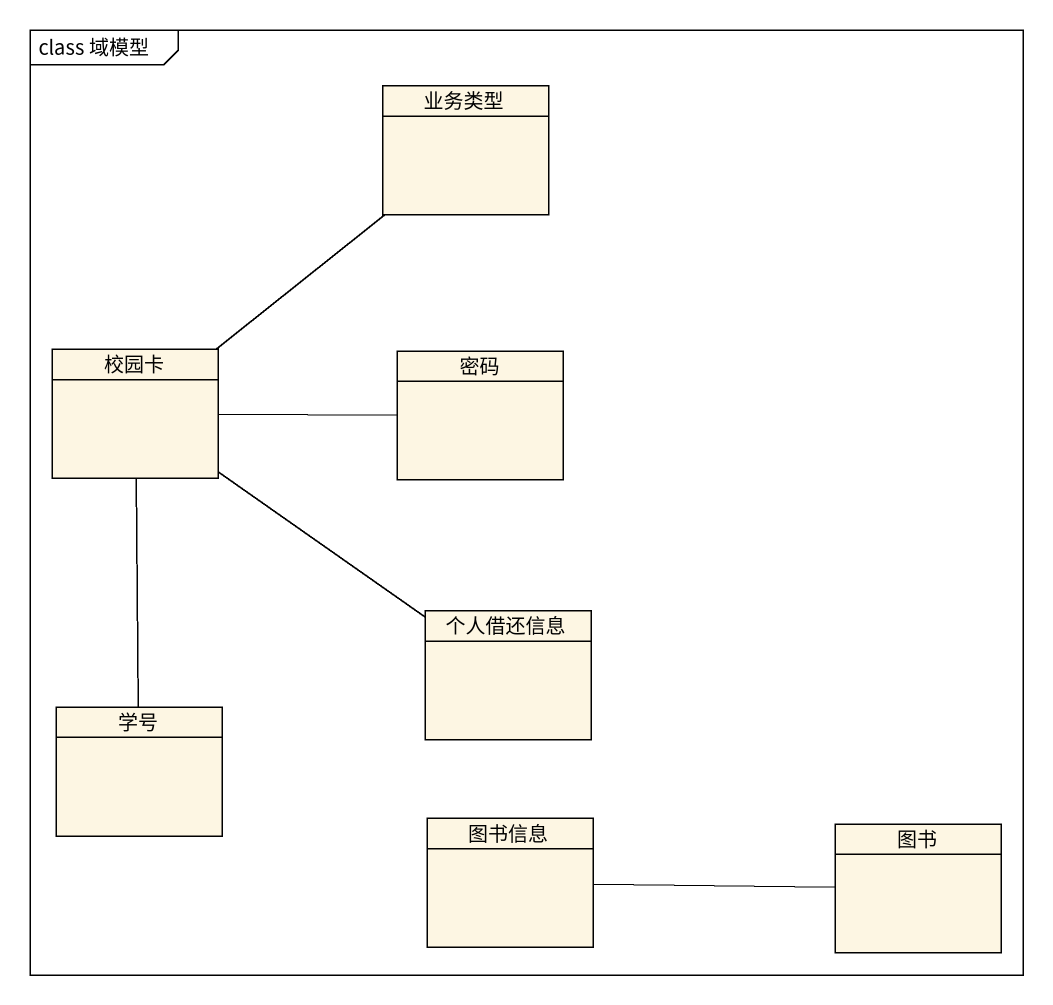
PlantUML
@startuml
mainframe class 域模型
hide circle
hide empty members
class 业务类型
class 校园卡
class 密码
class 个人借还信息
class 学号
class 图书信息
class 图书
校园卡 -up- 业务类型
校园卡 -right- 密码
校园卡 -- 个人借还信息
学号 -up- 校园卡
图书信息 -right- 图书
@enduml
